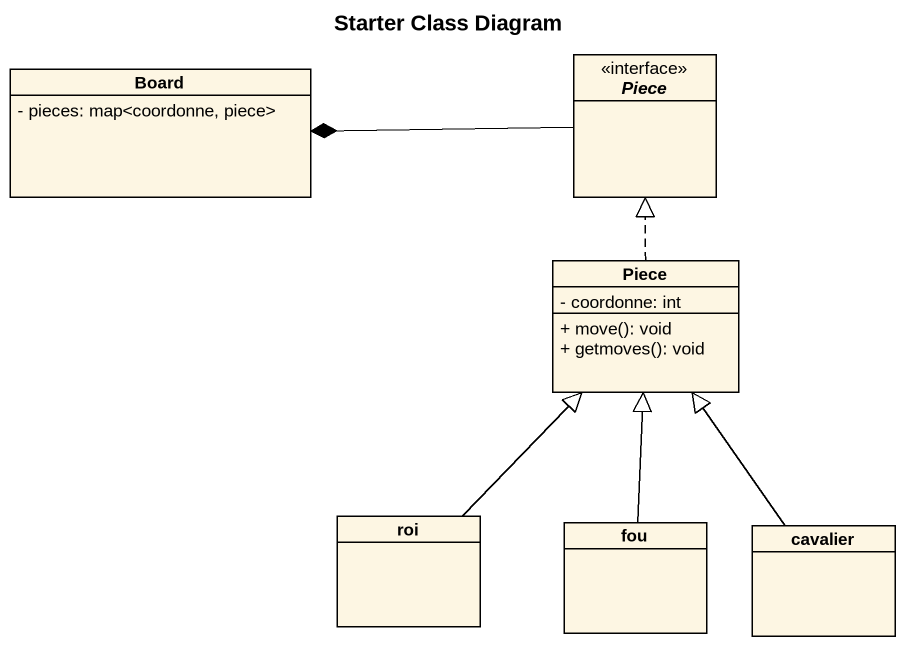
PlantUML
@startuml
title Starter Class Diagram
hide circle
hide empty members
skinparam classAttributeIconSize 0
class Board {
  - pieces: map<coordonne, piece>
}
interface Piece
class "Piece" as Piece_2 {
  - coordonne: int
  + move(): void
  + getmoves(): void
}
class roi
class fou
class cavalier
Piece -left-* Board
Piece_2 .up.|> Piece
roi -up-|> Piece_2
fou -up-|> Piece_2
cavalier -up-|> Piece_2
@enduml
